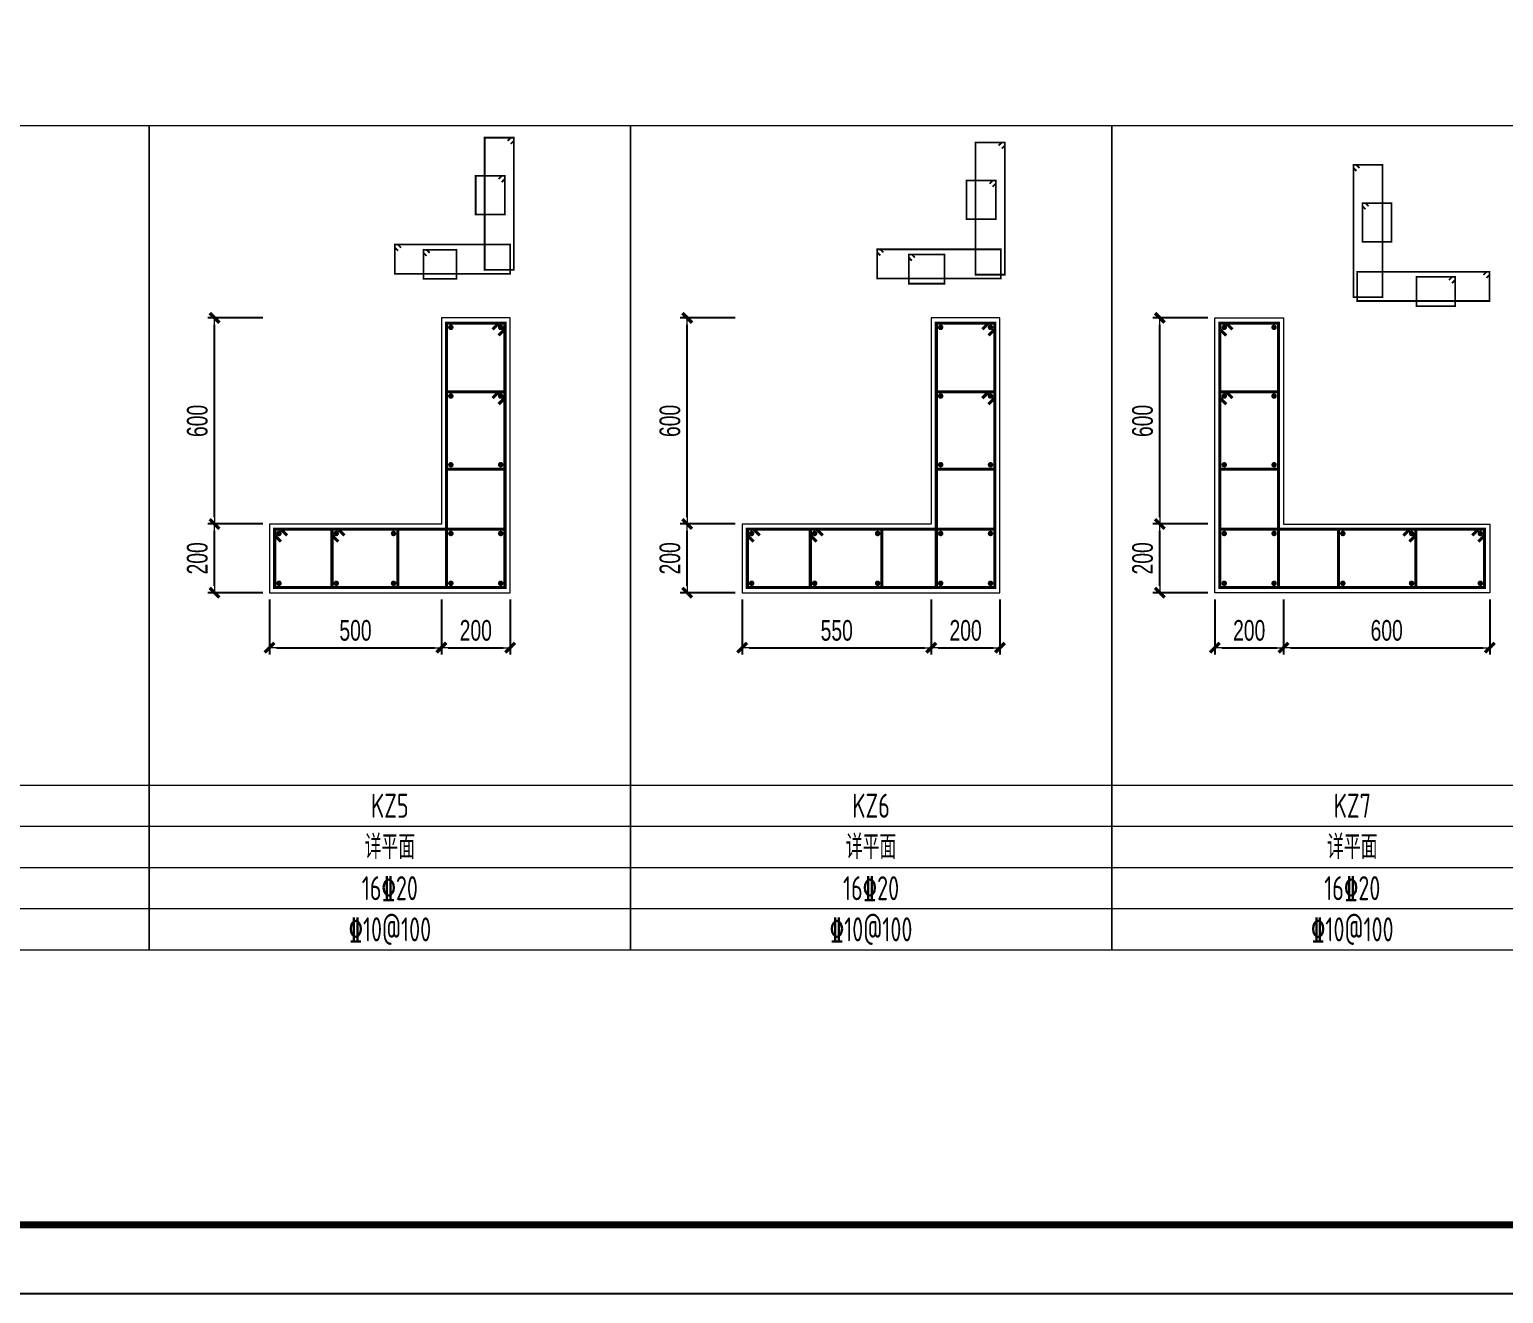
# Model space of a CAD drawing. Extents: x 5874492 to 7194610, y -939842 to -279257.
# Drawn here: x 6313719 to 6335161, y -860722 to -842324 of the extents above; entities that cross this region are included whole.
import ezdxf
from ezdxf.enums import TextEntityAlignment as Align

# ---------------------------------------------------------------- set-up
doc = ezdxf.new("R2010")
doc.units = 0
doc.header["$LTSCALE"] = 1000
for name, color, linetype, lineweight in [('S-墙柱-REIN', 1, 'Continuous', 20), ('S-墙柱-大样细线', 7, 'Continuous', 20), ('S-墙柱-编号', 4, 'Continuous', 20), ('S-大样-DIM', 3, 'Continuous', 20), ('S-大样-REIN', 1, 'Continuous', 20), ('S-通用-TAB', 7, 'Continuous', 20)]:
    doc.layers.add(name, color=color, linetype=linetype, lineweight=lineweight)
doc.layers.add('Y-云图图框', color=7, linetype='Continuous')
doc.styles.add('_YT_Name', font='', dxfattribs={"width": 0.8})
doc.styles.add('_YT_Sign_Text', font='ros.shx', dxfattribs={"width": 0.8, "bigfont": 'hztxt.shx'})
doc.styles.add('BW_Dim', font='Bweng.shx', dxfattribs={"width": 0.7, "bigfont": 'hztxt.shx'})
doc.styles.get("Standard").update_dxf_attribs({"font": 'gbenor.shx', "bigfont": 'gbcbig.shx'})
doc.styles.add('TSSD_Rein', font='tssdeng.shx', dxfattribs={"width": 0.7, "bigfont": 'hztxt.shx'})
doc.styles.get('_YT_Name').set_extended_font_data('SimHei')
doc.dimstyles.new('Cyz_20_100', dxfattribs={"dimtxt": 300, "dimasz": 100, "dimexe": 100, "dimexo": 100, "dimgap": 100, "dimtad": 1, "dimdec": 0, "dimlfac": 0.2, "dimzin": 0, "dimdsep": 46, "dimtxsty": 'BW_Dim', "dimblk": '_bwk', "dimcen": 0, "dimclrt": 7, "dimadec": 0, "dimazin": 0, "dimtfac": 1, "dimtdec": 0, "dimtix": 1, "dimtmove": 2, "dimatfit": 0, "dimfxl": 0, "dimtolj": 1, "dimtzin": 0, "dimarcsym": 0})

# ---------------------------------------------------------------- blocks, each defined once
blk = doc.blocks.new('_bwk')
blk.add_line((-1, 0), (0, 0))
at = {"const_width": 0.5}
blk.add_lwpolyline([(-0.7, -0.7), (0.7, 0.7)], dxfattribs=at)
blk = doc.blocks.new('*D972')
at = {"layer": 'Defpoints', "color": 0, "transparency": 16777216}
for p in [(6330161, -849522), (6330961, -849522), (6330961, -850522)]:
    blk.add_point(p, dxfattribs=at)
at = {"layer": 'S-大样-DIM', "color": 0, "lineweight": -2, "transparency": 16777216}
for p, q in [((6330861, -849522), (6330061, -849522)), ((6330161, -850422), (6330161, -849622)), ((6330861, -850522), (6330061, -850522))]:
    blk.add_line(p, q, dxfattribs=at)
at = {"layer": 'S-大样-DIM', "color": 0, "lineweight": -2, "transparency": 16777216, "xscale": 100, "yscale": 100, "zscale": 100}
for p, rotation in [((6330161, -849522), 90), ((6330161, -850522), 270)]:
    blk.add_blockref('_bwk', p, dxfattribs=dict(at, rotation=rotation))
at = {"layer": 'S-大样-DIM', "color": 7, "transparency": 16777216, "insert": (6329911, -850022), "char_height": 300, "attachment_point": 5, "rotation": 90, "style": 'BW_Dim'}
blk.add_mtext('\\A1;200', dxfattribs=at)
blk = doc.blocks.new('*D973')
at = {"layer": 'Defpoints', "color": 0, "transparency": 16777216}
for p in [(6330161, -846522), (6330961, -846522), (6330961, -849522)]:
    blk.add_point(p, dxfattribs=at)
at = {"layer": 'S-大样-DIM', "color": 0, "lineweight": -2, "transparency": 16777216}
for p, q in [((6330861, -846522), (6330061, -846522)), ((6330161, -849422), (6330161, -846622)), ((6330861, -849522), (6330061, -849522))]:
    blk.add_line(p, q, dxfattribs=at)
at = {"layer": 'S-大样-DIM', "color": 0, "lineweight": -2, "transparency": 16777216, "xscale": 100, "yscale": 100, "zscale": 100}
for p, rotation in [((6330161, -846522), 90), ((6330161, -849522), 270)]:
    blk.add_blockref('_bwk', p, dxfattribs=dict(at, rotation=rotation))
at = {"layer": 'S-大样-DIM', "color": 7, "transparency": 16777216, "insert": (6329911, -848022), "char_height": 300, "attachment_point": 5, "rotation": 90, "style": 'BW_Dim'}
blk.add_mtext('\\A1;600', dxfattribs=at)
blk = doc.blocks.new('*D974')
at = {"layer": 'Defpoints', "color": 0, "transparency": 16777216}
for p in [(6330961, -850522), (6331961, -850522), (6331961, -851322)]:
    blk.add_point(p, dxfattribs=at)
at = {"layer": 'S-大样-DIM', "color": 0, "lineweight": -2, "transparency": 16777216}
for p, q in [((6330961, -850622), (6330961, -851422)), ((6331961, -850622), (6331961, -851422)), ((6331061, -851322), (6331861, -851322))]:
    blk.add_line(p, q, dxfattribs=at)
at = {"layer": 'S-大样-DIM', "color": 0, "lineweight": -2, "transparency": 16777216, "xscale": 100, "yscale": 100, "zscale": 100, "rotation": 180}
blk.add_blockref('_bwk', (6330961, -851322), dxfattribs=at)
at = {"layer": 'S-大样-DIM', "color": 0, "lineweight": -2, "transparency": 16777216, "xscale": 100, "yscale": 100, "zscale": 100}
blk.add_blockref('_bwk', (6331961, -851322), dxfattribs=at)
at = {"layer": 'S-大样-DIM', "color": 7, "transparency": 16777216, "insert": (6331461, -851072), "char_height": 300, "attachment_point": 5, "style": 'BW_Dim'}
blk.add_mtext('\\A1;200', dxfattribs=at)
blk = doc.blocks.new('*D975')
at = {"layer": 'Defpoints', "color": 0, "transparency": 16777216}
for p in [(6331961, -850522), (6334961, -850522), (6334961, -851322)]:
    blk.add_point(p, dxfattribs=at)
at = {"layer": 'S-大样-DIM', "color": 0, "lineweight": -2, "transparency": 16777216}
for p, q in [((6331961, -850622), (6331961, -851422)), ((6334961, -850622), (6334961, -851422)), ((6332061, -851322), (6334861, -851322))]:
    blk.add_line(p, q, dxfattribs=at)
at = {"layer": 'S-大样-DIM', "color": 0, "lineweight": -2, "transparency": 16777216, "xscale": 100, "yscale": 100, "zscale": 100, "rotation": 180}
blk.add_blockref('_bwk', (6331961, -851322), dxfattribs=at)
at = {"layer": 'S-大样-DIM', "color": 0, "lineweight": -2, "transparency": 16777216, "xscale": 100, "yscale": 100, "zscale": 100}
blk.add_blockref('_bwk', (6334961, -851322), dxfattribs=at)
at = {"layer": 'S-大样-DIM', "color": 7, "transparency": 16777216, "insert": (6333461, -851072), "char_height": 300, "attachment_point": 5, "style": 'BW_Dim'}
blk.add_mtext('\\A1;600', dxfattribs=at)
blk = doc.blocks.new('*D976')
at = {"layer": 'Defpoints', "color": 0, "transparency": 16777216}
for p in [(6323286, -849522), (6324086, -849522), (6324086, -850522)]:
    blk.add_point(p, dxfattribs=at)
at = {"layer": 'S-大样-DIM', "color": 0, "lineweight": -2, "transparency": 16777216}
for p, q in [((6323986, -849522), (6323186, -849522)), ((6323286, -850422), (6323286, -849622)), ((6323986, -850522), (6323186, -850522))]:
    blk.add_line(p, q, dxfattribs=at)
at = {"layer": 'S-大样-DIM', "color": 0, "lineweight": -2, "transparency": 16777216, "xscale": 100, "yscale": 100, "zscale": 100}
for p, rotation in [((6323286, -849522), 90), ((6323286, -850522), 270)]:
    blk.add_blockref('_bwk', p, dxfattribs=dict(at, rotation=rotation))
at = {"layer": 'S-大样-DIM', "color": 7, "transparency": 16777216, "insert": (6323036, -850022), "char_height": 300, "attachment_point": 5, "rotation": 90, "style": 'BW_Dim'}
blk.add_mtext('\\A1;200', dxfattribs=at)
blk = doc.blocks.new('*D977')
at = {"layer": 'Defpoints', "color": 0, "transparency": 16777216}
for p in [(6323286, -846522), (6324086, -846522), (6324086, -849522)]:
    blk.add_point(p, dxfattribs=at)
at = {"layer": 'S-大样-DIM', "color": 0, "lineweight": -2, "transparency": 16777216}
for p, q in [((6323986, -846522), (6323186, -846522)), ((6323286, -849422), (6323286, -846622)), ((6323986, -849522), (6323186, -849522))]:
    blk.add_line(p, q, dxfattribs=at)
at = {"layer": 'S-大样-DIM', "color": 0, "lineweight": -2, "transparency": 16777216, "xscale": 100, "yscale": 100, "zscale": 100}
for p, rotation in [((6323286, -846522), 90), ((6323286, -849522), 270)]:
    blk.add_blockref('_bwk', p, dxfattribs=dict(at, rotation=rotation))
at = {"layer": 'S-大样-DIM', "color": 7, "transparency": 16777216, "insert": (6323036, -848022), "char_height": 300, "attachment_point": 5, "rotation": 90, "style": 'BW_Dim'}
blk.add_mtext('\\A1;600', dxfattribs=at)
blk = doc.blocks.new('*D978')
at = {"layer": 'Defpoints', "color": 0, "transparency": 16777216}
for p in [(6324086, -850522), (6326836, -850522), (6326836, -851322)]:
    blk.add_point(p, dxfattribs=at)
at = {"layer": 'S-大样-DIM', "color": 0, "lineweight": -2, "transparency": 16777216}
for p, q in [((6324086, -850622), (6324086, -851422)), ((6326836, -850622), (6326836, -851422)), ((6324186, -851322), (6326736, -851322))]:
    blk.add_line(p, q, dxfattribs=at)
at = {"layer": 'S-大样-DIM', "color": 0, "lineweight": -2, "transparency": 16777216, "xscale": 100, "yscale": 100, "zscale": 100, "rotation": 180}
blk.add_blockref('_bwk', (6324086, -851322), dxfattribs=at)
at = {"layer": 'S-大样-DIM', "color": 0, "lineweight": -2, "transparency": 16777216, "xscale": 100, "yscale": 100, "zscale": 100}
blk.add_blockref('_bwk', (6326836, -851322), dxfattribs=at)
at = {"layer": 'S-大样-DIM', "color": 7, "transparency": 16777216, "insert": (6325461, -851072), "char_height": 300, "attachment_point": 5, "style": 'BW_Dim'}
blk.add_mtext('\\A1;550', dxfattribs=at)
blk = doc.blocks.new('*D979')
at = {"layer": 'Defpoints', "color": 0, "transparency": 16777216}
for p in [(6326836, -850522), (6327836, -850522), (6327836, -851322)]:
    blk.add_point(p, dxfattribs=at)
at = {"layer": 'S-大样-DIM', "color": 0, "lineweight": -2, "transparency": 16777216}
for p, q in [((6326836, -850622), (6326836, -851422)), ((6327836, -850622), (6327836, -851422)), ((6326936, -851322), (6327736, -851322))]:
    blk.add_line(p, q, dxfattribs=at)
at = {"layer": 'S-大样-DIM', "color": 0, "lineweight": -2, "transparency": 16777216, "xscale": 100, "yscale": 100, "zscale": 100, "rotation": 180}
blk.add_blockref('_bwk', (6326836, -851322), dxfattribs=at)
at = {"layer": 'S-大样-DIM', "color": 0, "lineweight": -2, "transparency": 16777216, "xscale": 100, "yscale": 100, "zscale": 100}
blk.add_blockref('_bwk', (6327836, -851322), dxfattribs=at)
at = {"layer": 'S-大样-DIM', "color": 7, "transparency": 16777216, "insert": (6327336, -851072), "char_height": 300, "attachment_point": 5, "style": 'BW_Dim'}
blk.add_mtext('\\A1;200', dxfattribs=at)
blk = doc.blocks.new('*D980')
at = {"layer": 'Defpoints', "color": 0, "transparency": 16777216}
for p in [(6316411, -849522), (6317211, -849522), (6317211, -850522)]:
    blk.add_point(p, dxfattribs=at)
at = {"layer": 'S-大样-DIM', "color": 0, "lineweight": -2, "transparency": 16777216}
for p, q in [((6317111, -849522), (6316311, -849522)), ((6316411, -850422), (6316411, -849622)), ((6317111, -850522), (6316311, -850522))]:
    blk.add_line(p, q, dxfattribs=at)
at = {"layer": 'S-大样-DIM', "color": 0, "lineweight": -2, "transparency": 16777216, "xscale": 100, "yscale": 100, "zscale": 100}
for p, rotation in [((6316411, -849522), 90), ((6316411, -850522), 270)]:
    blk.add_blockref('_bwk', p, dxfattribs=dict(at, rotation=rotation))
at = {"layer": 'S-大样-DIM', "color": 7, "transparency": 16777216, "insert": (6316161, -850022), "char_height": 300, "attachment_point": 5, "rotation": 90, "style": 'BW_Dim'}
blk.add_mtext('\\A1;200', dxfattribs=at)
blk = doc.blocks.new('*D981')
at = {"layer": 'Defpoints', "color": 0, "transparency": 16777216}
for p in [(6316411, -846522), (6317211, -846522), (6317211, -849522)]:
    blk.add_point(p, dxfattribs=at)
at = {"layer": 'S-大样-DIM', "color": 0, "lineweight": -2, "transparency": 16777216}
for p, q in [((6317111, -846522), (6316311, -846522)), ((6316411, -849422), (6316411, -846622)), ((6317111, -849522), (6316311, -849522))]:
    blk.add_line(p, q, dxfattribs=at)
at = {"layer": 'S-大样-DIM', "color": 0, "lineweight": -2, "transparency": 16777216, "xscale": 100, "yscale": 100, "zscale": 100}
for p, rotation in [((6316411, -846522), 90), ((6316411, -849522), 270)]:
    blk.add_blockref('_bwk', p, dxfattribs=dict(at, rotation=rotation))
at = {"layer": 'S-大样-DIM', "color": 7, "transparency": 16777216, "insert": (6316161, -848022), "char_height": 300, "attachment_point": 5, "rotation": 90, "style": 'BW_Dim'}
blk.add_mtext('\\A1;600', dxfattribs=at)
blk = doc.blocks.new('*D982')
at = {"layer": 'Defpoints', "color": 0, "transparency": 16777216}
for p in [(6317211, -850522), (6319711, -850522), (6319711, -851322)]:
    blk.add_point(p, dxfattribs=at)
at = {"layer": 'S-大样-DIM', "color": 0, "lineweight": -2, "transparency": 16777216}
for p, q in [((6317211, -850622), (6317211, -851422)), ((6319711, -850622), (6319711, -851422)), ((6317311, -851322), (6319611, -851322))]:
    blk.add_line(p, q, dxfattribs=at)
at = {"layer": 'S-大样-DIM', "color": 0, "lineweight": -2, "transparency": 16777216, "xscale": 100, "yscale": 100, "zscale": 100, "rotation": 180}
blk.add_blockref('_bwk', (6317211, -851322), dxfattribs=at)
at = {"layer": 'S-大样-DIM', "color": 0, "lineweight": -2, "transparency": 16777216, "xscale": 100, "yscale": 100, "zscale": 100}
blk.add_blockref('_bwk', (6319711, -851322), dxfattribs=at)
at = {"layer": 'S-大样-DIM', "color": 7, "transparency": 16777216, "insert": (6318461, -851072), "char_height": 300, "attachment_point": 5, "style": 'BW_Dim'}
blk.add_mtext('\\A1;500', dxfattribs=at)
blk = doc.blocks.new('*D983')
at = {"layer": 'Defpoints', "color": 0, "transparency": 16777216}
for p in [(6319711, -850522), (6320711, -850522), (6320711, -851322)]:
    blk.add_point(p, dxfattribs=at)
at = {"layer": 'S-大样-DIM', "color": 0, "lineweight": -2, "transparency": 16777216}
for p, q in [((6319711, -850622), (6319711, -851422)), ((6320711, -850622), (6320711, -851422)), ((6319811, -851322), (6320611, -851322))]:
    blk.add_line(p, q, dxfattribs=at)
at = {"layer": 'S-大样-DIM', "color": 0, "lineweight": -2, "transparency": 16777216, "xscale": 100, "yscale": 100, "zscale": 100, "rotation": 180}
blk.add_blockref('_bwk', (6319711, -851322), dxfattribs=at)
at = {"layer": 'S-大样-DIM', "color": 0, "lineweight": -2, "transparency": 16777216, "xscale": 100, "yscale": 100, "zscale": 100}
blk.add_blockref('_bwk', (6320711, -851322), dxfattribs=at)
at = {"layer": 'S-大样-DIM', "color": 7, "transparency": 16777216, "insert": (6320211, -851072), "char_height": 300, "attachment_point": 5, "style": 'BW_Dim'}
blk.add_mtext('\\A1;200', dxfattribs=at)
blk = doc.blocks.new('ECMCTK_A1_横_单行图名--0')
at = {"color": 4}
blk.add_lwpolyline([(0, 0), (841, 0), (841, 594), (0, 594)], close=True, dxfattribs=at)
at = {"const_width": 1}
blk.add_lwpolyline([(25, 10), (831, 10), (831, 584), (25, 584)], close=True, dxfattribs=at)
at = {"color": 80, "flags": 3}
for tag, height, p in [('YTHQINS', 3, (34.31, 585.5)), ('ECMCKEY', 3, (292.07, 288.23)), ('YTTQINS', 5.62, (848.03, 12.81)), ('YTFRAME', 3, (652.76, 5.84)), ('YTBARCODE_T1', 3, (749.78, 5.95))]:
    blk.add_attdef(tag, text='', height=height, dxfattribs=at).set_placement(p, align=Align.MIDDLE_CENTER)
for tag, height, style, width, p in [('证书编号', 4, '_YT_Sign_Text', 0.8, (708.87, 43.81)), ('审查批准号', 4, '_YT_Sign_Text', 0.8, (761.06, 43.81)), ('工程号', 4, '_YT_Sign_Text', 0.5, (804.08, 44.12)), ('设计单位', 6, '_YT_Name', 0.8, (623.75, 38.6)), ('建设单位', 4, '_YT_Sign_Text', 0.8, (734.96, 36.11)), ('阶段', 4, '_YT_Sign_Text', 0.8, (804.08, 35.81)), ('项目号', 4, '_YT_Sign_Text', 0.5, (822.08, 33.72)), ('项目名称', 4, '_YT_Sign_Text', 0.8, (734.96, 28.11)), ('专业', 4, '_YT_Sign_Text', 0.8, (804.08, 27.31)), ('图纸编号', 4, '_YT_Sign_Text', 0.5, (803.93, 19.36)), ('图纸名称', 4.5, '_YT_Name', 0.8, (735.39, 15.06)), ('版本号', 4, '_YT_Sign_Text', 0.8, (822.08, 13)), ('出图比例', 4.2, '_YT_Sign_Text', 0.8, (681.82, 11.78)), ('日期', 4, '_YT_Sign_Text', 0.5, (803.88, 12.13))]:
    blk.add_attdef(tag, text='', height=height, dxfattribs=dict(style=style, width=width)).set_placement(p, align=Align.CENTER)
at = {"style": '_YT_Sign_Text', "width": 0.8, "flags": 3}
for tag, p, height in [('[审定人]', (590.95, 27.81), 4.1), ('{审定人}', (605.87, 26.45), 6.24), ('[校对人]', (642.23, 27.82), 4.1), ('{校对人}', (658.35, 26.53), 6.24), ('[审核人]', (591.01, 19.76), 4.1), ('{审核人}', (606.98, 18.44), 6.24), ('[设计人]', (642.47, 20.21), 4.1), ('{设计人}', (658.48, 18.54), 6.24), ('{项目负责人}', (608.28, 10.72), 6.24), ('{专业负责人}', (658.58, 10.36), 6.24), ('[项目负责人]', (590.78, 12.01), 4.1), ('[专业负责人]', (642.74, 11.77), 4.1)]:
    blk.add_attdef(tag, p, '', height=height, dxfattribs=at)
at = {"color": 80, "flags": 3}
for tag, p in [('YTBZSIT', (25, 10)), ('EXT_TK_LEFT', (25, 10)), ('YTQRCODE', (551.04, 11.91))]:
    blk.add_attdef(tag, p, '', height=3, dxfattribs=at)

msp = doc.modelspace()

# ---------------------------------------------------------------- linework, layer by layer
at = {"layer": 'S-墙柱-REIN', "const_width": 40}
for points in [[(6319828.1, -846660, 1), (6319868.1, -846660, 1)], [(6320553.1, -846660, 1), (6320593.1, -846660, 1)], [(6326953.1, -846660, 1), (6326993.1, -846660, 1)], [(6327678.1, -846660, 1), (6327718.1, -846660, 1)], [(6331078.1, -846660, 1), (6331118.1, -846660, 1)], [(6331803.1, -846660, 1), (6331843.1, -846660, 1)], [(6319828.1, -847660, 1), (6319868.1, -847660, 1)], [(6320553.1, -847660, 1), (6320593.1, -847660, 1)], [(6326953.1, -847660, 1), (6326993.1, -847660, 1)], [(6327678.1, -847660, 1), (6327718.1, -847660, 1)], [(6331078.1, -847660, 1), (6331118.1, -847660, 1)], [(6331803.1, -847660, 1), (6331843.1, -847660, 1)], [(6319828.1, -848660, 1), (6319868.1, -848660, 1)], [(6320553.1, -848660, 1), (6320593.1, -848660, 1)], [(6326953.1, -848660, 1), (6326993.1, -848660, 1)], [(6327678.1, -848660, 1), (6327718.1, -848660, 1)], [(6331078.1, -848660, 1), (6331118.1, -848660, 1)], [(6331803.1, -848660, 1), (6331843.1, -848660, 1)], [(6317328.1, -849660, 1), (6317368.1, -849660, 1)], [(6318161.4, -849660, 1), (6318201.4, -849660, 1)], [(6318994.8, -849660, 1), (6319034.8, -849660, 1)], [(6319828.1, -849660, 1), (6319868.1, -849660, 1)], [(6320553.1, -849660, 1), (6320593.1, -849660, 1)], [(6324203.1, -849660, 1), (6324243.1, -849660, 1)], [(6325119.8, -849660, 1), (6325159.8, -849660, 1)], [(6326036.4, -849660, 1), (6326076.4, -849660, 1)], [(6326953.1, -849660, 1), (6326993.1, -849660, 1)], [(6327678.1, -849660, 1), (6327718.1, -849660, 1)], [(6331078.1, -849660, 1), (6331118.1, -849660, 1)], [(6331803.1, -849660, 1), (6331843.1, -849660, 1)], [(6332803.1, -849660, 1), (6332843.1, -849660, 1)], [(6333803.1, -849660, 1), (6333843.1, -849660, 1)], [(6334803.1, -849660, 1), (6334843.1, -849660, 1)], [(6317328.1, -850385, 1), (6317368.1, -850385, 1)], [(6318161.4, -850385, 1), (6318201.4, -850385, 1)], [(6318994.8, -850385, 1), (6319034.8, -850385, 1)], [(6319828.1, -850385, 1), (6319868.1, -850385, 1)], [(6320553.1, -850385, 1), (6320593.1, -850385, 1)], [(6324203.1, -850385, 1), (6324243.1, -850385, 1)], [(6325119.8, -850385, 1), (6325159.8, -850385, 1)], [(6326036.4, -850385, 1), (6326076.4, -850385, 1)], [(6326953.1, -850385, 1), (6326993.1, -850385, 1)], [(6327678.1, -850385, 1), (6327718.1, -850385, 1)], [(6331078.1, -850385, 1), (6331118.1, -850385, 1)], [(6331803.1, -850385, 1), (6331843.1, -850385, 1)], [(6332803.1, -850385, 1), (6332843.1, -850385, 1)], [(6333803.1, -850385, 1), (6333843.1, -850385, 1)], [(6334803.1, -850385, 1), (6334843.1, -850385, 1)]]:
    msp.add_lwpolyline(points, format="xyb", close=True, dxfattribs=at)
at = {"layer": 'S-墙柱-大样细线'}
for points in [[(6320710.6, -850522.5), (6320710.6, -846522.5), (6319710.6, -846522.5), (6319710.6, -849522.5), (6317210.6, -849522.5), (6317210.6, -850522.5)], [(6327835.6, -850522.5), (6327835.6, -846522.5), (6326835.6, -846522.5), (6326835.6, -849522.5), (6324085.6, -849522.5), (6324085.6, -850522.5)], [(6330960.6, -850522.5), (6330960.6, -846522.5), (6331960.6, -846522.5), (6331960.6, -849522.5), (6334960.6, -849522.5), (6334960.6, -850522.5)]]:
    msp.add_lwpolyline(points, close=True, dxfattribs=at)
at = {"layer": 'S-大样-REIN', "color": 1}
for points, const_width in [([(6320675.2, -843945.1), (6320721.1, -843899.1), (6320765.3, -843899.1), (6320765.3, -845824.1), (6320340.3, -845824.1), (6320340.3, -843899.1), (6320765.3, -843899.1), (6320765.3, -843943.3), (6320719.4, -843989.2)], 25), ([(6327815.8, -844014), (6327861.8, -843968.1), (6327906, -843968.1), (6327906, -845893.1), (6327481, -845893.1), (6327481, -843968.1), (6327906, -843968.1), (6327906, -844012.3), (6327860, -844058.2)], 25), ([(6333066.4, -844340.8), (6333020.5, -844294.9), (6332976.3, -844294.9), (6332976.3, -846219.9), (6333401.3, -846219.9), (6333401.3, -844294.9), (6332976.3, -844294.9), (6332976.3, -844339), (6333022.2, -844385)], 25), ([(6319080, -845545.5), (6319034.1, -845499.5), (6319034.1, -845455.3), (6320709.1, -845455.3), (6320709.1, -845880.3), (6319034.1, -845880.3), (6319034.1, -845455.3), (6319078.3, -845455.3), (6319124.2, -845501.3)], 25), ([(6326095.7, -845614.5), (6326049.7, -845568.5), (6326049.7, -845524.3), (6327849.7, -845524.3), (6327849.7, -845949.3), (6326049.7, -845949.3), (6326049.7, -845524.3), (6326093.9, -845524.3), (6326139.9, -845570.3)], 25), ([(6334911.6, -845941.3), (6334957.5, -845895.3), (6334957.5, -845851.1), (6333032.5, -845851.1), (6333032.5, -846276.1), (6334957.5, -846276.1), (6334957.5, -845851.1), (6334913.3, -845851.1), (6334867.4, -845897.1)], 25), ([(6320455.3, -846689.4), (6320547.2, -846597.5), (6320635.6, -846597.5), (6320635.6, -850447.5), (6319785.6, -850447.5), (6319785.6, -846597.5), (6320635.6, -846597.5), (6320635.6, -846685.8), (6320543.7, -846777.8)], 45), ([(6327580.3, -846689.4), (6327672.2, -846597.5), (6327760.6, -846597.5), (6327760.6, -850447.5), (6326910.6, -850447.5), (6326910.6, -846597.5), (6327760.6, -846597.5), (6327760.6, -846685.8), (6327668.7, -846777.8)], 45), ([(6331215.9, -846689.4), (6331124, -846597.5), (6331035.6, -846597.5), (6331035.6, -850447.5), (6331885.6, -850447.5), (6331885.6, -846597.5), (6331035.6, -846597.5), (6331035.6, -846685.8), (6331127.5, -846777.8)], 45), ([(6317377.5, -849777.8), (6317285.6, -849685.8), (6317285.6, -849597.5), (6320635.6, -849597.5), (6320635.6, -850447.5), (6317285.6, -850447.5), (6317285.6, -849597.5), (6317374, -849597.5), (6317465.9, -849689.4)], 45), ([(6324252.5, -849777.8), (6324160.6, -849685.8), (6324160.6, -849597.5), (6327760.6, -849597.5), (6327760.6, -850447.5), (6324160.6, -850447.5), (6324160.6, -849597.5), (6324249, -849597.5), (6324340.9, -849689.4)], 45), ([(6334793.7, -849777.8), (6334885.6, -849685.8), (6334885.6, -849597.5), (6331035.6, -849597.5), (6331035.6, -850447.5), (6334885.6, -850447.5), (6334885.6, -849597.5), (6334797.2, -849597.5), (6334705.3, -849689.4)], 45)]:
    msp.add_lwpolyline(points, dxfattribs=dict(at, const_width=const_width))
at = {"layer": 'S-大样-REIN'}
for points, const_width in [([(6320588.1, -844545.5), (6320634.1, -844499.5), (6320634.1, -844455.3), (6320209.1, -844455.3), (6320209.1, -845017.8), (6320634.1, -845017.8), (6320634.1, -844455.3), (6320589.9, -844455.3), (6320543.9, -844501.3)], 25), ([(6327728.8, -844614.5), (6327774.7, -844568.5), (6327774.7, -844524.3), (6327349.7, -844524.3), (6327349.7, -845086.8), (6327774.7, -845086.8), (6327774.7, -844524.3), (6327730.6, -844524.3), (6327684.6, -844570.3)], 25), ([(6333153.5, -844941.3), (6333107.5, -844895.3), (6333107.5, -844851.1), (6333532.5, -844851.1), (6333532.5, -845413.6), (6333107.5, -845413.6), (6333107.5, -844851.1), (6333151.7, -844851.1), (6333197.7, -844897.1)], 25), ([(6319540.9, -845576.3), (6319494.9, -845530.3), (6319450.7, -845530.3), (6319450.7, -845955.3), (6319929.9, -845955.3), (6319929.9, -845530.3), (6319450.7, -845530.3), (6319450.7, -845574.5), (6319496.7, -845620.5)], 25), ([(6326598.2, -845645.3), (6326552.3, -845599.3), (6326508.1, -845599.3), (6326508.1, -846024.3), (6327028.9, -846024.3), (6327028.9, -845599.3), (6326508.1, -845599.3), (6326508.1, -845643.5), (6326554, -845689.5)], 25), ([(6334367.4, -845972.1), (6334413.3, -845926.1), (6334457.5, -845926.1), (6334457.5, -846351.1), (6333895, -846351.1), (6333895, -845926.1), (6334457.5, -845926.1), (6334457.5, -845970.3), (6334411.6, -846016.3)], 25), ([(6320543.7, -847777.8), (6320635.6, -847685.8), (6320635.6, -847597.5), (6319785.6, -847597.5), (6319785.6, -848722.5), (6320635.6, -848722.5), (6320635.6, -847597.5), (6320547.2, -847597.5), (6320455.3, -847689.4)], 45), ([(6327668.7, -847777.8), (6327760.6, -847685.8), (6327760.6, -847597.5), (6326910.6, -847597.5), (6326910.6, -848722.5), (6327760.6, -848722.5), (6327760.6, -847597.5), (6327672.2, -847597.5), (6327580.3, -847689.4)], 45), ([(6331127.5, -847777.8), (6331035.6, -847685.8), (6331035.6, -847597.5), (6331885.6, -847597.5), (6331885.6, -848722.5), (6331035.6, -848722.5), (6331035.6, -847597.5), (6331124, -847597.5), (6331215.9, -847689.4)], 45), ([(6318299.3, -849689.4), (6318207.3, -849597.5), (6318118.9, -849597.5), (6318118.9, -850447.5), (6319077.3, -850447.5), (6319077.3, -849597.5), (6318118.9, -849597.5), (6318118.9, -849685.8), (6318210.9, -849777.8)], 45), ([(6325257.6, -849689.4), (6325165.7, -849597.5), (6325077.3, -849597.5), (6325077.3, -850447.5), (6326118.9, -850447.5), (6326118.9, -849597.5), (6325077.3, -849597.5), (6325077.3, -849685.8), (6325169.2, -849777.8)], 45), ([(6333705.3, -849689.4), (6333797.2, -849597.5), (6333885.6, -849597.5), (6333885.6, -850447.5), (6332760.6, -850447.5), (6332760.6, -849597.5), (6333885.6, -849597.5), (6333885.6, -849685.8), (6333793.7, -849777.8)], 45)]:
    msp.add_lwpolyline(points, dxfattribs=dict(at, const_width=const_width))
at = {"layer": 'S-通用-TAB'}
for points in [[(6308460.6, -855722.5), (6308460.6, -843722.5), (6315460.6, -843722.5), (6315460.6, -855722.5), (6308460.6, -855722.5), (6308460.6, -853322.5), (6315460.6, -853322.5), (6315460.6, -853922.5), (6308460.6, -853922.5), (6308460.6, -854522.5), (6315460.6, -854522.5), (6315460.6, -855122.5), (6308460.6, -855122.5), (6308460.6, -855722.5)], [(6315460.6, -855722.5), (6315460.6, -843722.5), (6322460.6, -843722.5), (6322460.6, -855722.5), (6315460.6, -855722.5), (6315460.6, -853322.5), (6322460.6, -853322.5), (6322460.6, -853922.5), (6315460.6, -853922.5), (6315460.6, -854522.5), (6322460.6, -854522.5), (6322460.6, -855122.5), (6315460.6, -855122.5), (6315460.6, -855722.5)], [(6322460.6, -855722.5), (6322460.6, -843722.5), (6329460.6, -843722.5), (6329460.6, -855722.5), (6322460.6, -855722.5), (6322460.6, -853322.5), (6329460.6, -853322.5), (6329460.6, -853922.5), (6322460.6, -853922.5), (6322460.6, -854522.5), (6329460.6, -854522.5), (6329460.6, -855122.5), (6322460.6, -855122.5), (6322460.6, -855722.5)], [(6329460.6, -855722.5), (6329460.6, -843722.5), (6336460.6, -843722.5), (6336460.6, -855722.5), (6329460.6, -855722.5), (6329460.6, -853322.5), (6336460.6, -853322.5), (6336460.6, -853922.5), (6329460.6, -853922.5), (6329460.6, -854522.5), (6336460.6, -854522.5), (6336460.6, -855122.5), (6329460.6, -855122.5), (6329460.6, -855722.5)]]:
    msp.add_lwpolyline(points, dxfattribs=at)

# ---------------------------------------------------------------- block references
at = {"layer": 'Y-云图图框', "xscale": 100, "yscale": 100, "zscale": 100}
msp.add_blockref('ECMCTK_A1_横_单行图名--0', (6278150.3, -860722.5), dxfattribs=at)

# ---------------------------------------------------------------- texts
at = {"layer": 'S-墙柱-编号', "style": 'TSSD_Rein', "width": 0.7}
for s, p in [('KZ5', (6318960.6, -853622.5)), ('KZ6', (6325960.6, -853622.5)), ('KZ7', (6332960.6, -853622.5)), ('详平面', (6318960.6, -854222.5)), ('详平面', (6325960.6, -854222.5)), ('详平面', (6332960.6, -854222.5)), ('16\x8420', (6318960.6, -854822.5)), ('16\x8420', (6325960.6, -854822.5)), ('16\x8420', (6332960.6, -854822.5)), ('\x8410@100', (6318960.6, -855422.5)), ('\x8410@100', (6325960.6, -855422.5)), ('\x8410@100', (6332960.6, -855422.5))]:
    msp.add_text(s, height=350, dxfattribs=at).set_placement(p, align=Align.MIDDLE_CENTER)

# ---------------------------------------------------------------- dimensions: what is measured, and where the dimension line sits
at = {"layer": 'S-大样-DIM'}
for base, p1, p2, picture, middle in [((6316410.6, -846522.5), (6317210.6, -849522.5), (6317210.6, -846522.5), '*D981', (6316160.6, -848022.5)), ((6323285.6, -846522.5), (6324085.6, -849522.5), (6324085.6, -846522.5), '*D977', (6323035.6, -848022.5)), ((6330160.6, -846522.5), (6330960.6, -849522.5), (6330960.6, -846522.5), '*D973', (6329910.6, -848022.5)), ((6316410.6, -849522.5), (6317210.6, -850522.5), (6317210.6, -849522.5), '*D980', (6316160.6, -850022.5)), ((6323285.6, -849522.5), (6324085.6, -850522.5), (6324085.6, -849522.5), '*D976', (6323035.6, -850022.5)), ((6330160.6, -849522.5), (6330960.6, -850522.5), (6330960.6, -849522.5), '*D972', (6329910.6, -850022.5))]:
    dim = msp.add_linear_dim(base=base, p1=p1, p2=p2, angle=90, dimstyle='Cyz_20_100', dxfattribs=at)
    dim.commit()
    dim.dimension.update_dxf_attribs({"geometry": picture, "text_midpoint": middle})
for base, p1, p2, picture, middle in [((6319710.6, -851322.5), (6317210.6, -850522.5), (6319710.6, -850522.5), '*D982', (6318460.6, -851072.5)), ((6320710.6, -851322.5), (6319710.6, -850522.5), (6320710.6, -850522.5), '*D983', (6320210.6, -851072.5)), ((6326835.6, -851322.5), (6324085.6, -850522.5), (6326835.6, -850522.5), '*D978', (6325460.6, -851072.5)), ((6327835.6, -851322.5), (6326835.6, -850522.5), (6327835.6, -850522.5), '*D979', (6327335.6, -851072.5)), ((6331960.6, -851322.5), (6330960.6, -850522.5), (6331960.6, -850522.5), '*D974', (6331460.6, -851072.5)), ((6334960.6, -851322.5), (6331960.6, -850522.5), (6334960.6, -850522.5), '*D975', (6333460.6, -851072.5))]:
    dim = msp.add_linear_dim(base=base, p1=p1, p2=p2, dimstyle='Cyz_20_100', dxfattribs=at)
    dim.commit()
    dim.dimension.update_dxf_attribs({"geometry": picture, "text_midpoint": middle})

doc.saveas('drawing.dxf')
